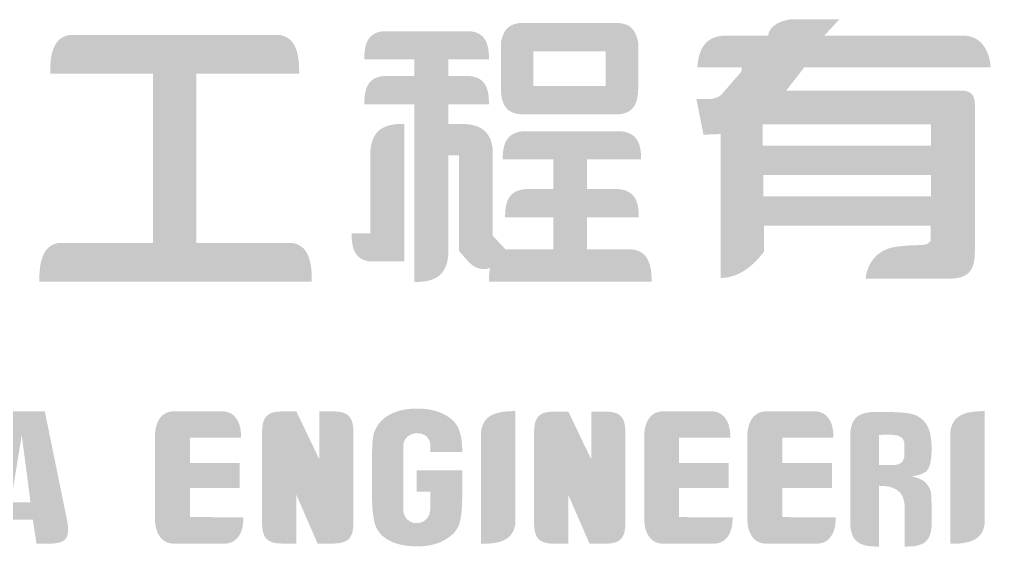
# Model space of a CAD drawing. Extents: x 757 to 8510, y -6585 to 527.
# Drawn here: x 6396.42 to 6420.12, y -827.13 to -814.26 of the extents above; entities that cross this region are included whole.
import ezdxf

# ---------------------------------------------------------------- set-up
doc = ezdxf.new("R2010")
doc.units = 0
doc.header["$MEASUREMENT"] = 0
doc.layers.add('图框', color=92, linetype='CONTINUOUS')

# ---------------------------------------------------------------- blocks, each defined once
blk = doc.blocks.new('LOGO_CD')
at = {"layer": '图框', "linetype": 'Continuous', "lineweight": -3}
h = blk.add_hatch(color=7, dxfattribs=at)
h.dxf.hatch_style = 1
h.paths.add_polyline_path([(68.143, 16.38), (68.143, 15.27), (68.144, 15.224), (68.146, 15.195), (68.148, 15.167), (68.151, 15.14), (68.154, 15.113), (68.157, 15.087), (68.162, 15.062), (68.166, 15.038), (68.172, 15.014), (68.177, 14.991), (68.184, 14.969), (68.191, 14.948), (68.198, 14.928), (68.207, 14.908), (68.215, 14.889), (68.224, 14.871), (68.234, 14.853), (68.245, 14.836), (68.256, 14.82), (68.267, 14.805), (68.279, 14.79), (68.292, 14.776), (68.305, 14.763), (68.319, 14.75), (68.334, 14.738), (68.349, 14.727), (68.365, 14.717), (68.381, 14.707), (68.398, 14.698), (68.416, 14.689), (68.434, 14.681), (68.453, 14.674), (68.473, 14.668), (68.493, 14.662), (68.514, 14.657), (68.535, 14.652), (68.557, 14.648), (68.58, 14.645), (68.6, 14.642), (71.038, 14.642), (71.074, 14.647), (71.097, 14.651), (71.118, 14.655), (71.139, 14.66), (71.159, 14.666), (71.179, 14.672), (71.198, 14.68), (71.217, 14.687), (71.234, 14.696), (71.252, 14.704), (71.268, 14.714), (71.284, 14.725), (71.299, 14.736), (71.314, 14.747), (71.328, 14.76), (71.342, 14.773), (71.354, 14.787), (71.367, 14.801), (71.379, 14.816), (71.39, 14.832), (71.4, 14.849), (71.41, 14.866), (71.419, 14.885), (71.428, 14.903), (71.437, 14.923), (71.444, 14.943), (71.451, 14.964), (71.458, 14.986), (71.464, 15.009), (71.469, 15.032), (71.474, 15.056), (71.478, 15.081), (71.482, 15.107), (71.485, 15.133), (71.488, 15.161), (71.49, 15.189), (71.492, 15.217), (71.493, 15.247), (71.494, 15.279), (71.494, 16.385), (71.486, 16.428), (71.48, 16.455), (71.472, 16.482), (71.46, 16.515), (71.45, 16.548), (71.439, 16.579), (71.427, 16.608), (71.414, 16.635), (71.399, 16.661), (71.383, 16.685), (71.366, 16.708), (71.348, 16.729), (71.328, 16.749), (71.307, 16.767), (71.285, 16.783), (71.261, 16.799), (71.236, 16.812), (71.209, 16.824), (71.182, 16.835), (71.152, 16.844), (71.122, 16.852), (71.09, 16.859), (71.056, 16.864), (71.036, 16.866), (68.596, 16.866), (68.544, 16.858), (68.513, 16.852), (68.482, 16.844), (68.453, 16.834), (68.425, 16.823), (68.399, 16.811), (68.374, 16.797), (68.35, 16.782), (68.328, 16.766), (68.307, 16.747), (68.288, 16.728), (68.269, 16.706), (68.252, 16.683), (68.236, 16.659), (68.222, 16.633), (68.209, 16.605), (68.197, 16.576), (68.186, 16.545), (68.176, 16.513), (68.167, 16.488), (68.158, 16.462), (68.152, 16.434), (68.146, 16.401)])
h.paths.add_polyline_path([(68.938, 16.179), (70.698, 16.179), (70.698, 15.33), (68.938, 15.33)], flags=16)
h = blk.add_hatch(color=7, dxfattribs=at)
h.dxf.hatch_style = 1
h.paths.add_polyline_path([(74.669, 16.562), (73.621, 16.559), (73.579, 16.558), (73.535, 16.554), (73.493, 16.549), (73.452, 16.542), (73.414, 16.533), (73.377, 16.522), (73.342, 16.51), (73.309, 16.496), (73.277, 16.48), (73.247, 16.462), (73.218, 16.443), (73.191, 16.422), (73.166, 16.4), (73.142, 16.376), (73.098, 16.324), (73.06, 16.265), (73.027, 16.201), (73, 16.132), (72.978, 16.058), (72.96, 15.978), (72.947, 15.894), (72.939, 15.805), (72.934, 15.79), (72.934, 15.79), (72.934, 15.79), (72.934, 15.79), (72.934, 15.79), (74.02, 15.79), (74.012, 15.681), (74.005, 15.673), (73.516, 15.112), (73.435, 15.06), (73.347, 15.028), (73.242, 15.013), (72.913, 15.013), (72.913, 15.012), (73.087, 14.142), (73.088, 14.141), (73.094, 14.142), (73.495, 14.158), (73.502, 14.159), (73.502, 10.646), (73.505, 10.646), (73.515, 10.646), (73.591, 10.65), (73.666, 10.66), (73.739, 10.675), (73.811, 10.695), (73.88, 10.72), (73.949, 10.75), (74.015, 10.784), (74.08, 10.823), (74.144, 10.866), (74.206, 10.913), (74.266, 10.963), (74.325, 11.017), (74.383, 11.074), (74.439, 11.135), (74.493, 11.198), (74.546, 11.263), (74.559, 11.28), (74.563, 11.284), (74.564, 11.286), (74.565, 11.287), (74.565, 11.92), (78.634, 11.92), (78.632, 11.555), (78.554, 11.479), (78.446, 11.45), (78.394, 11.449), (78.371, 11.448), (78.281, 11.445), (78.195, 11.442), (78.112, 11.438), (78.034, 11.432), (77.96, 11.426), (77.889, 11.419), (77.822, 11.411), (77.79, 11.406), (77.774, 11.404), (77.766, 11.402), (77.763, 11.402), (77.76, 11.401), (77.753, 11.4), (77.699, 11.39), (77.647, 11.377), (77.597, 11.361), (77.551, 11.344), (77.507, 11.325), (77.466, 11.303), (77.427, 11.281), (77.39, 11.256), (77.356, 11.231), (77.324, 11.204), (77.295, 11.176), (77.267, 11.148), (77.218, 11.089), (77.176, 11.028), (77.142, 10.967), (77.114, 10.907), (77.092, 10.849), (77.074, 10.795), (77.062, 10.746), (77.054, 10.702), (77.051, 10.683), (77.049, 10.666), (77.048, 10.651), (77.047, 10.638), (77.047, 10.629), (79.074, 10.629), (79.086, 10.629), (79.128, 10.63), (79.207, 10.634), (79.279, 10.644), (79.344, 10.658), (79.403, 10.676), (79.456, 10.7), (79.503, 10.728), (79.545, 10.76), (79.581, 10.798), (79.612, 10.839), (79.639, 10.886), (79.66, 10.937), (79.678, 10.993), (79.691, 11.053), (79.7, 11.118), (79.706, 11.188), (79.709, 11.262), (79.713, 14.753), (79.713, 14.774), (79.713, 14.817), (79.711, 14.897), (79.708, 14.935), (79.703, 14.971), (79.697, 15.005), (79.688, 15.037), (79.676, 15.067), (79.661, 15.095), (79.642, 15.12), (79.62, 15.143), (79.593, 15.164), (79.562, 15.182), (79.526, 15.197), (79.485, 15.209), (79.438, 15.219), (79.433, 15.219), (79.233, 15.219), (79.217, 15.219), (79.188, 15.219), (79.186, 15.219), (75.105, 15.219), (75.471, 15.688), (75.547, 15.79), (80.092, 15.79), (80.092, 15.79), (80.093, 15.79), (80.093, 15.79), (80.093, 15.79), (80.089, 15.839), (80.081, 15.906), (80.068, 15.974), (80.051, 16.043), (80.029, 16.111), (80.002, 16.178), (79.969, 16.243), (79.93, 16.304), (79.885, 16.361), (79.86, 16.388), (79.833, 16.413), (79.805, 16.437), (79.774, 16.459), (79.742, 16.479), (79.708, 16.497), (79.673, 16.514), (79.635, 16.528), (79.595, 16.54), (79.554, 16.549), (79.51, 16.557), (79.464, 16.561), (79.453, 16.562), (79.452, 16.562), (76.038, 16.562), (76.4, 16.956), (76.398, 16.956), (75.208, 16.956), (75.208, 16.956), (75.204, 16.956), (75.188, 16.953), (75.126, 16.942), (75.069, 16.928), (75.015, 16.912), (74.965, 16.893), (74.918, 16.871), (74.876, 16.848), (74.837, 16.824), (74.803, 16.798), (74.772, 16.77), (74.745, 16.742), (74.722, 16.713), (74.704, 16.684), (74.689, 16.654), (74.678, 16.625), (74.672, 16.596), (74.669, 16.567)])
h.paths.add_polyline_path([(78.642, 14.399), (78.642, 14.399), (78.642, 14.397), (78.642, 13.928), (78.642, 13.878), (74.53, 13.878), (74.53, 14.399)], flags=16)
h.paths.add_polyline_path([(78.431, 13.16), (78.458, 13.16), (78.53, 13.16), (78.54, 13.16), (78.55, 13.16), (78.559, 13.16), (78.568, 13.16), (78.577, 13.16), (78.584, 13.16), (78.592, 13.16), (78.599, 13.16), (78.605, 13.16), (78.616, 13.16), (78.621, 13.16), (78.625, 13.16), (78.629, 13.16), (78.632, 13.16), (78.637, 13.16), (78.638, 13.16), (78.639, 13.16), (78.639, 13.16), (78.639, 12.638), (78.615, 12.638), (78.61, 12.638), (78.604, 12.638), (78.597, 12.638), (78.583, 12.638), (78.575, 12.638), (78.566, 12.638), (78.548, 12.638), (78.538, 12.638), (78.528, 12.638), (78.517, 12.638), (78.505, 12.638), (74.723, 12.638), (74.698, 12.638), (74.674, 12.638), (74.663, 12.638), (74.642, 12.638), (74.633, 12.638), (74.615, 12.638), (74.607, 12.638), (74.599, 12.638), (74.592, 12.638), (74.579, 12.638), (74.573, 12.638), (74.568, 12.638), (74.564, 12.638), (74.551, 12.638), (74.549, 12.638), (74.548, 12.638), (74.547, 12.688), (74.547, 13.16), (74.557, 13.16), (74.561, 13.16), (74.565, 13.16), (74.593, 13.16), (74.601, 13.16), (74.608, 13.16), (74.617, 13.16), (74.644, 13.16), (74.655, 13.16), (74.665, 13.16), (74.677, 13.16)], flags=16)
h = blk.add_hatch(color=7, dxfattribs=at)
h.dxf.hatch_style = 1
h.paths.add_polyline_path([(65.269, 15.571), (65.268, 15.571), (65.257, 15.57), (65.236, 15.567), (65.216, 15.564), (65.196, 15.56), (65.177, 15.556), (65.158, 15.551), (65.14, 15.546), (65.122, 15.54), (65.105, 15.533), (65.088, 15.526), (65.072, 15.519), (65.056, 15.511), (65.041, 15.502), (65.026, 15.493), (65.012, 15.483), (64.999, 15.473), (64.986, 15.462), (64.973, 15.45), (64.961, 15.438), (64.949, 15.426), (64.938, 15.413), (64.927, 15.399), (64.917, 15.384), (64.907, 15.37), (64.898, 15.354), (64.889, 15.338), (64.881, 15.321), (64.873, 15.304), (64.866, 15.286), (64.859, 15.267), (64.853, 15.248), (64.847, 15.228), (64.841, 15.208), (64.836, 15.187), (64.832, 15.165), (64.828, 15.143), (64.824, 15.12), (64.821, 15.096), (64.818, 15.072), (64.816, 15.047), (64.814, 15.021), (64.812, 14.995), (64.811, 14.968), (64.811, 14.941), (64.811, 14.912), (64.811, 14.883), (66.031, 14.883), (66.031, 10.549), (66.05, 10.548), (66.068, 10.548), (66.086, 10.548), (66.104, 10.549), (66.122, 10.549), (66.14, 10.55), (66.157, 10.55), (66.174, 10.551), (66.191, 10.552), (66.207, 10.554), (66.224, 10.555), (66.24, 10.557), (66.256, 10.559), (66.272, 10.561), (66.287, 10.563), (66.302, 10.565), (66.317, 10.568), (66.332, 10.57), (66.347, 10.573), (66.361, 10.576), (66.375, 10.58), (66.389, 10.583), (66.403, 10.587), (66.417, 10.591), (66.43, 10.595), (66.443, 10.599), (66.456, 10.603), (66.469, 10.608), (66.481, 10.613), (66.493, 10.618), (66.505, 10.623), (66.517, 10.628), (66.529, 10.634), (66.54, 10.639), (66.551, 10.645), (66.562, 10.651), (66.573, 10.658), (66.583, 10.664), (66.594, 10.671), (66.604, 10.678), (66.614, 10.685), (66.624, 10.692), (66.633, 10.699), (66.642, 10.707), (66.651, 10.715), (66.66, 10.723), (66.669, 10.731), (66.678, 10.74), (66.686, 10.748), (66.694, 10.757), (66.702, 10.766), (66.71, 10.775), (66.717, 10.785), (66.724, 10.794), (66.731, 10.804), (66.738, 10.814), (66.745, 10.825), (66.752, 10.835), (66.758, 10.846), (66.764, 10.857), (66.77, 10.868), (66.776, 10.879), (66.781, 10.89), (66.787, 10.902), (66.792, 10.914), (66.797, 10.926), (66.802, 10.938), (66.806, 10.951), (66.811, 10.964), (66.815, 10.977), (66.819, 10.99), (66.823, 11.003), (66.827, 11.017), (66.83, 11.03), (66.833, 11.044), (66.836, 11.059), (66.839, 11.073), (66.842, 11.088), (66.845, 11.103), (66.847, 11.118), (66.849, 11.133), (66.851, 11.148), (66.853, 11.164), (66.855, 11.18), (66.856, 11.196), (66.856, 11.197), (66.857, 11.198), (66.857, 13.639), (67.12, 13.639), (67.12, 11.302), (67.12, 11.302), (67.122, 11.301), (67.352, 11.043), (67.354, 11.04), (67.366, 11.028), (67.39, 11.005), (67.414, 10.984), (67.437, 10.965), (67.461, 10.947), (67.486, 10.931), (67.51, 10.917), (67.534, 10.905), (67.558, 10.894), (67.583, 10.885), (67.607, 10.878), (67.631, 10.872), (67.656, 10.868), (67.68, 10.864), (67.73, 10.863), (67.779, 10.866), (67.828, 10.874), (67.877, 10.887), (67.865, 10.813), (67.857, 10.732), (67.853, 10.645), (67.853, 10.552), (71.82, 10.552), (71.82, 10.552), (71.82, 10.553), (71.82, 10.554), (71.82, 10.557), (71.82, 10.567), (71.82, 10.587), (71.82, 10.626), (71.819, 10.664), (71.817, 10.701), (71.815, 10.737), (71.812, 10.772), (71.808, 10.806), (71.803, 10.839), (71.798, 10.87), (71.792, 10.901), (71.786, 10.93), (71.779, 10.958), (71.77, 10.986), (71.762, 11.012), (71.752, 11.037), (71.742, 11.061), (71.731, 11.084), (71.719, 11.107), (71.707, 11.128), (71.694, 11.148), (71.68, 11.167), (71.665, 11.185), (71.649, 11.202), (71.633, 11.218), (71.616, 11.233), (71.598, 11.248), (71.579, 11.261), (71.56, 11.273), (71.539, 11.285), (71.518, 11.295), (71.496, 11.305), (71.474, 11.313), (71.45, 11.321), (71.426, 11.328), (71.4, 11.333), (71.374, 11.338), (71.347, 11.342), (71.334, 11.344), (71.33, 11.345), (71.328, 11.345), (71.328, 11.345), (70.246, 11.345), (70.246, 12.127), (71.505, 12.127), (71.506, 12.127), (71.506, 12.128), (71.506, 12.129), (71.506, 12.132), (71.506, 12.176), (71.505, 12.219), (71.503, 12.259), (71.5, 12.299), (71.495, 12.337), (71.49, 12.373), (71.483, 12.407), (71.476, 12.441), (71.467, 12.472), (71.457, 12.503), (71.446, 12.531), (71.433, 12.559), (71.42, 12.585), (71.405, 12.609), (71.389, 12.632), (71.371, 12.654), (71.353, 12.674), (71.333, 12.693), (71.312, 12.71), (71.29, 12.726), (71.266, 12.741), (71.242, 12.755), (71.215, 12.767), (71.188, 12.778), (71.159, 12.787), (71.129, 12.796), (71.098, 12.803), (71.065, 12.808), (71.031, 12.813), (71.022, 12.814), (71.017, 12.814), (71.015, 12.814), (71.014, 12.815), (71.014, 12.815), (70.246, 12.815), (70.246, 13.538), (71.563, 13.538), (71.563, 13.538), (71.563, 13.539), (71.563, 13.541), (71.563, 13.546), (71.563, 13.556), (71.563, 13.594), (71.562, 13.631), (71.56, 13.667), (71.558, 13.702), (71.554, 13.735), (71.55, 13.767), (71.545, 13.798), (71.539, 13.828), (71.532, 13.857), (71.524, 13.885), (71.515, 13.911), (71.505, 13.936), (71.495, 13.961), (71.483, 13.984), (71.471, 14.006), (71.458, 14.027), (71.443, 14.047), (71.428, 14.065), (71.412, 14.083), (71.395, 14.1), (71.377, 14.115), (71.358, 14.13), (71.338, 14.144), (71.317, 14.156), (71.295, 14.168), (71.272, 14.178), (71.248, 14.188), (71.223, 14.196), (71.197, 14.204), (71.17, 14.21), (71.142, 14.216), (71.113, 14.221), (71.083, 14.225), (71.075, 14.225), (71.073, 14.225), (71.072, 14.226), (71.072, 14.226), (68.68, 14.226), (68.68, 14.226), (68.678, 14.225), (68.67, 14.225), (68.655, 14.223), (68.625, 14.219), (68.597, 14.214), (68.569, 14.208), (68.543, 14.201), (68.517, 14.192), (68.493, 14.183), (68.469, 14.173), (68.447, 14.163), (68.425, 14.151), (68.405, 14.137), (68.385, 14.123), (68.366, 14.108), (68.349, 14.092), (68.332, 14.075), (68.316, 14.057), (68.302, 14.038), (68.288, 14.017), (68.275, 13.996), (68.263, 13.973), (68.252, 13.95), (68.242, 13.925), (68.233, 13.899), (68.224, 13.872), (68.217, 13.844), (68.21, 13.814), (68.205, 13.784), (68.2, 13.752), (68.196, 13.72), (68.193, 13.686), (68.19, 13.651), (68.189, 13.614), (68.189, 13.577), (68.189, 13.538), (69.426, 13.538), (69.426, 12.815), (68.738, 12.815), (68.737, 12.815), (68.735, 12.814), (68.729, 12.814), (68.718, 12.812), (68.696, 12.81), (68.675, 12.806), (68.655, 12.803), (68.635, 12.798), (68.615, 12.794), (68.596, 12.788), (68.578, 12.783), (68.56, 12.776), (68.543, 12.769), (68.526, 12.762), (68.509, 12.754), (68.494, 12.746), (68.478, 12.737), (68.464, 12.728), (68.449, 12.718), (68.436, 12.707), (68.422, 12.696), (68.41, 12.684), (68.397, 12.672), (68.386, 12.66), (68.374, 12.646), (68.363, 12.633), (68.353, 12.618), (68.343, 12.603), (68.334, 12.588), (68.325, 12.572), (68.317, 12.555), (68.309, 12.538), (68.302, 12.52), (68.295, 12.502), (68.288, 12.483), (68.282, 12.464), (68.277, 12.443), (68.272, 12.423), (68.267, 12.401), (68.263, 12.38), (68.259, 12.357), (68.256, 12.334), (68.253, 12.31), (68.251, 12.286), (68.249, 12.261), (68.248, 12.235), (68.247, 12.209), (68.246, 12.182), (68.246, 12.155), (68.246, 12.127), (69.426, 12.127), (69.426, 11.345), (68.255, 11.345), (67.946, 11.675), (67.946, 13.757), (67.946, 13.757), (67.945, 13.76), (67.945, 13.764), (67.941, 13.802), (67.936, 13.838), (67.93, 13.873), (67.923, 13.907), (67.915, 13.939), (67.906, 13.971), (67.896, 14.001), (67.885, 14.03), (67.873, 14.058), (67.86, 14.085), (67.846, 14.111), (67.831, 14.135), (67.815, 14.159), (67.797, 14.181), (67.779, 14.202), (67.759, 14.222), (67.739, 14.241), (67.717, 14.259), (67.694, 14.276), (67.67, 14.292), (67.645, 14.307), (67.619, 14.32), (67.591, 14.333), (67.563, 14.345), (67.533, 14.355), (67.502, 14.365), (67.47, 14.374), (67.436, 14.381), (67.402, 14.388), (67.366, 14.393), (67.329, 14.398), (67.291, 14.401), (67.251, 14.404), (67.211, 14.406), (67.169, 14.406), (66.857, 14.406), (66.857, 14.883), (67.85, 14.883), (67.851, 14.889), (67.851, 14.899), (67.851, 14.919), (67.85, 14.958), (67.849, 14.996), (67.847, 15.033), (67.844, 15.069), (67.84, 15.103), (67.835, 15.136), (67.829, 15.167), (67.822, 15.198), (67.815, 15.227), (67.806, 15.255), (67.797, 15.281), (67.787, 15.307), (67.775, 15.331), (67.763, 15.354), (67.75, 15.376), (67.736, 15.396), (67.721, 15.416), (67.705, 15.434), (67.688, 15.451), (67.67, 15.467), (67.651, 15.482), (67.631, 15.495), (67.61, 15.508), (67.588, 15.52), (67.565, 15.53), (67.541, 15.539), (67.515, 15.547), (67.489, 15.555), (67.462, 15.561), (67.434, 15.566), (67.404, 15.57), (67.397, 15.571), (67.393, 15.571), (67.392, 15.571), (67.392, 15.571), (66.857, 15.571), (66.857, 15.979), (67.85, 15.979), (67.85, 15.98), (67.851, 15.982), (67.851, 16.019), (67.85, 16.056), (67.849, 16.091), (67.847, 16.125), (67.844, 16.158), (67.841, 16.189), (67.837, 16.22), (67.832, 16.25), (67.826, 16.278), (67.819, 16.306), (67.812, 16.332), (67.804, 16.357), (67.795, 16.382), (67.786, 16.405), (67.775, 16.427), (67.764, 16.448), (67.752, 16.468), (67.739, 16.488), (67.725, 16.506), (67.711, 16.523), (67.696, 16.539), (67.679, 16.554), (67.662, 16.569), (67.645, 16.582), (67.626, 16.594), (67.606, 16.606), (67.586, 16.616), (67.565, 16.626), (67.542, 16.634), (67.519, 16.642), (67.495, 16.649), (67.471, 16.655), (67.445, 16.659), (67.418, 16.664), (67.405, 16.665), (67.398, 16.666), (67.394, 16.666), (67.392, 16.667), (67.392, 16.667), (65.27, 16.667), (65.268, 16.667), (65.241, 16.663), (65.214, 16.659), (65.189, 16.654), (65.164, 16.648), (65.14, 16.641), (65.117, 16.634), (65.095, 16.625), (65.074, 16.615), (65.053, 16.605), (65.034, 16.593), (65.015, 16.581), (64.998, 16.568), (64.981, 16.553), (64.965, 16.538), (64.949, 16.522), (64.935, 16.504), (64.921, 16.486), (64.908, 16.467), (64.896, 16.447), (64.885, 16.425), (64.875, 16.403), (64.865, 16.38), (64.857, 16.355), (64.849, 16.33), (64.841, 16.303), (64.835, 16.276), (64.829, 16.247), (64.824, 16.218), (64.82, 16.187), (64.817, 16.155), (64.814, 16.122), (64.812, 16.088), (64.811, 16.053), (64.811, 16.017), (64.811, 15.979), (66.031, 15.979), (66.031, 15.571)])
h = blk.add_hatch(color=7, dxfattribs=at)
h.dxf.hatch_style = 1
h.paths.add_polyline_path([(57.639, 16.579), (57.623, 16.577), (57.607, 16.574), (57.591, 16.571), (57.575, 16.568), (57.56, 16.564), (57.545, 16.56), (57.531, 16.555), (57.516, 16.55), (57.502, 16.545), (57.489, 16.539), (57.475, 16.533), (57.462, 16.527), (57.449, 16.52), (57.436, 16.513), (57.424, 16.506), (57.412, 16.498), (57.4, 16.489), (57.389, 16.481), (57.378, 16.472), (57.367, 16.462), (57.356, 16.452), (57.346, 16.442), (57.335, 16.431), (57.326, 16.42), (57.316, 16.409), (57.307, 16.397), (57.298, 16.384), (57.289, 16.372), (57.28, 16.359), (57.272, 16.345), (57.264, 16.331), (57.257, 16.317), (57.249, 16.302), (57.242, 16.287), (57.235, 16.271), (57.228, 16.255), (57.222, 16.239), (57.216, 16.222), (57.21, 16.205), (57.204, 16.187), (57.199, 16.169), (57.194, 16.15), (57.189, 16.131), (57.185, 16.112), (57.18, 16.092), (57.176, 16.072), (57.172, 16.051), (57.169, 16.03), (57.165, 16.008), (57.162, 15.986), (57.159, 15.963), (57.157, 15.941), (57.154, 15.917), (57.152, 15.893), (57.15, 15.869), (57.149, 15.844), (57.147, 15.819), (57.146, 15.793), (57.145, 15.767), (57.145, 15.74), (57.144, 15.713), (57.144, 15.686), (57.144, 15.658), (57.144, 15.629), (59.657, 15.629), (59.657, 11.502), (57.374, 11.502), (57.374, 11.502), (57.374, 11.502), (57.372, 11.501), (57.36, 11.5), (57.349, 11.498), (57.337, 11.496), (57.326, 11.494), (57.315, 11.491), (57.304, 11.489), (57.293, 11.486), (57.282, 11.483), (57.272, 11.48), (57.261, 11.476), (57.251, 11.473), (57.241, 11.469), (57.231, 11.465), (57.221, 11.461), (57.212, 11.457), (57.202, 11.452), (57.193, 11.447), (57.184, 11.443), (57.175, 11.437), (57.166, 11.432), (57.157, 11.427), (57.148, 11.421), (57.14, 11.415), (57.131, 11.409), (57.123, 11.403), (57.115, 11.396), (57.107, 11.389), (57.099, 11.382), (57.092, 11.375), (57.084, 11.368), (57.077, 11.361), (57.07, 11.353), (57.063, 11.345), (57.056, 11.337), (57.049, 11.328), (57.042, 11.32), (57.036, 11.311), (57.029, 11.302), (57.023, 11.293), (57.017, 11.283), (57.011, 11.274), (57.005, 11.264), (57, 11.254), (56.994, 11.244), (56.989, 11.233), (56.983, 11.223), (56.978, 11.212), (56.973, 11.201), (56.968, 11.189), (56.964, 11.178), (56.959, 11.166), (56.954, 11.154), (56.95, 11.142), (56.946, 11.129), (56.942, 11.117), (56.938, 11.104), (56.934, 11.091), (56.93, 11.078), (56.927, 11.064), (56.923, 11.05), (56.92, 11.036), (56.917, 11.022), (56.914, 11.008), (56.911, 10.993), (56.908, 10.978), (56.906, 10.963), (56.903, 10.948), (56.901, 10.932), (56.899, 10.916), (56.896, 10.9), (56.894, 10.884), (56.892, 10.868), (56.891, 10.851), (56.889, 10.834), (56.888, 10.817), (56.886, 10.8), (56.885, 10.782), (56.884, 10.764), (56.883, 10.746), (56.882, 10.728), (56.881, 10.709), (56.881, 10.69), (56.88, 10.671), (56.88, 10.652), (56.879, 10.632), (56.879, 10.613), (56.879, 10.593), (56.879, 10.572), (56.879, 10.552), (63.528, 10.552), (63.529, 10.552), (63.529, 10.554), (63.529, 10.559), (63.529, 10.58), (63.528, 10.663), (63.526, 10.741), (63.521, 10.816), (63.514, 10.886), (63.504, 10.952), (63.493, 11.015), (63.479, 11.073), (63.463, 11.127), (63.444, 11.178), (63.424, 11.225), (63.401, 11.268), (63.375, 11.307), (63.347, 11.343), (63.317, 11.375), (63.284, 11.403), (63.249, 11.428), (63.211, 11.45), (63.171, 11.468), (63.128, 11.482), (63.082, 11.494), (63.034, 11.502), (63.034, 11.502), (60.707, 11.502), (60.707, 15.629), (63.219, 15.629), (63.219, 15.632), (63.22, 15.638), (63.22, 15.652), (63.22, 15.703), (63.219, 15.754), (63.217, 15.802), (63.215, 15.85), (63.211, 15.895), (63.207, 15.939), (63.196, 16.022), (63.182, 16.1), (63.164, 16.171), (63.143, 16.236), (63.118, 16.295), (63.089, 16.349), (63.057, 16.396), (63.021, 16.439), (62.982, 16.475), (62.938, 16.507), (62.891, 16.532), (62.839, 16.553), (62.784, 16.569), (62.724, 16.579), (62.724, 16.579)])
h = blk.add_hatch(color=7, dxfattribs=at)
h.dxf.hatch_style = 1
h.paths.add_polyline_path([(64.978, 13.892), (64.972, 13.856), (64.966, 13.819), (64.961, 13.781), (64.959, 13.761), (64.959, 13.759), (64.959, 13.757), (64.959, 13.757), (64.959, 13.757), (64.959, 11.736), (64.501, 11.736), (64.501, 11.655), (64.505, 11.579), (64.513, 11.509), (64.524, 11.444), (64.539, 11.384), (64.557, 11.329), (64.58, 11.28), (64.607, 11.235), (64.637, 11.195), (64.672, 11.16), (64.71, 11.13), (64.753, 11.105), (64.8, 11.084), (64.851, 11.067), (64.907, 11.055), (64.936, 11.051), (64.952, 11.049), (64.959, 11.048), (65.306, 11.048), (65.306, 11.049), (65.784, 11.049), (65.784, 14.405), (65.784, 14.406), (65.784, 14.406), (65.773, 14.406), (65.728, 14.406), (65.684, 14.405), (65.642, 14.403), (65.602, 14.4), (65.562, 14.396), (65.524, 14.391), (65.488, 14.385), (65.452, 14.378), (65.418, 14.369), (65.385, 14.36), (65.354, 14.349), (65.323, 14.337), (65.294, 14.324), (65.267, 14.31), (65.24, 14.295), (65.215, 14.279), (65.191, 14.262), (65.168, 14.243), (65.147, 14.223), (65.126, 14.202), (65.107, 14.18), (65.089, 14.157), (65.072, 14.132), (65.056, 14.107), (65.042, 14.08), (65.028, 14.052), (65.016, 14.022), (65.005, 13.991), (64.995, 13.96), (64.986, 13.926)])
h = blk.add_hatch(color=7, dxfattribs=at)
h.dxf.hatch_style = 1
h.paths.add_polyline_path([(57.561, 4.704), (57.013, 7.39), (55.787, 7.39), (55.787, 7.39), (55.292, 4.668), (55.292, 4.667), (55.291, 4.664), (55.289, 4.65), (55.286, 4.624), (55.283, 4.599), (55.281, 4.574), (55.279, 4.551), (55.278, 4.528), (55.278, 4.507), (55.278, 4.486), (55.279, 4.466), (55.28, 4.447), (55.282, 4.429), (55.285, 4.411), (55.288, 4.394), (55.292, 4.378), (55.296, 4.363), (55.301, 4.349), (55.307, 4.335), (55.313, 4.322), (55.319, 4.309), (55.326, 4.297), (55.334, 4.286), (55.342, 4.276), (55.351, 4.266), (55.36, 4.256), (55.37, 4.247), (55.38, 4.239), (55.391, 4.231), (55.403, 4.224), (55.415, 4.218), (55.427, 4.211), (55.44, 4.206), (55.453, 4.2), (55.467, 4.195), (55.482, 4.191), (55.497, 4.187), (55.512, 4.183), (55.528, 4.18), (55.544, 4.177), (55.636, 4.163), (55.636, 4.163), (56.049, 4.163), (56.138, 4.743), (56.721, 4.743), (56.725, 4.712), (56.81, 4.163), (57.198, 4.163), (57.198, 4.163), (57.252, 4.169), (57.271, 4.171), (57.289, 4.173), (57.306, 4.176), (57.323, 4.179), (57.34, 4.182), (57.356, 4.185), (57.372, 4.189), (57.387, 4.194), (57.401, 4.199), (57.415, 4.204), (57.429, 4.21), (57.442, 4.216), (57.454, 4.223), (57.466, 4.23), (57.477, 4.238), (57.488, 4.247), (57.498, 4.256), (57.508, 4.265), (57.517, 4.276), (57.525, 4.287), (57.533, 4.298), (57.54, 4.31), (57.547, 4.323), (57.553, 4.337), (57.559, 4.351), (57.564, 4.367), (57.568, 4.382), (57.572, 4.399), (57.575, 4.417), (57.577, 4.435), (57.579, 4.454), (57.58, 4.474), (57.581, 4.495), (57.581, 4.517), (57.58, 4.54), (57.579, 4.564), (57.577, 4.588), (57.574, 4.614), (57.571, 4.64), (57.567, 4.668), (57.563, 4.694)])
h.paths.add_polyline_path([(56.664, 5.172), (56.45, 6.811), (56.182, 5.172)], flags=16)
h = blk.add_hatch(color=7, dxfattribs=at)
h.dxf.hatch_style = 1
h.paths.add_polyline_path([(59.701, 4.812), (59.701, 4.811), (59.703, 4.81), (59.704, 4.808), (59.705, 4.807), (59.701, 4.807), (59.701, 4.763), (59.702, 4.721), (59.705, 4.68), (59.709, 4.641), (59.714, 4.604), (59.721, 4.569), (59.729, 4.536), (59.737, 4.504), (59.747, 4.473), (59.758, 4.445), (59.77, 4.418), (59.783, 4.392), (59.796, 4.368), (59.811, 4.345), (59.826, 4.324), (59.842, 4.305), (59.858, 4.286), (59.875, 4.27), (59.893, 4.254), (59.911, 4.24), (59.93, 4.227), (59.949, 4.215), (59.968, 4.205), (59.988, 4.196), (60.007, 4.188), (60.027, 4.181), (60.048, 4.175), (60.068, 4.171), (60.088, 4.167), (60.109, 4.165), (60.129, 4.164), (60.149, 4.163), (61.409, 4.163), (61.429, 4.164), (61.449, 4.165), (61.47, 4.167), (61.49, 4.171), (61.51, 4.175), (61.531, 4.181), (61.551, 4.188), (61.571, 4.196), (61.59, 4.205), (61.609, 4.215), (61.628, 4.227), (61.647, 4.24), (61.665, 4.254), (61.683, 4.27), (61.7, 4.286), (61.716, 4.305), (61.732, 4.324), (61.747, 4.345), (61.762, 4.368), (61.775, 4.392), (61.788, 4.418), (61.8, 4.445), (61.811, 4.473), (61.82, 4.504), (61.829, 4.536), (61.837, 4.569), (61.844, 4.604), (61.849, 4.641), (61.853, 4.68), (61.856, 4.721), (61.857, 4.763), (61.857, 4.807), (61.232, 4.807), (60.552, 4.809), (60.552, 5.518), (61.765, 5.518), (61.765, 6.133), (60.552, 6.133), (60.552, 6.744), (61.143, 6.744), (61.143, 6.744), (61.802, 6.745), (61.802, 6.789), (61.801, 6.832), (61.798, 6.872), (61.794, 6.911), (61.789, 6.948), (61.782, 6.983), (61.774, 7.016), (61.766, 7.048), (61.756, 7.079), (61.745, 7.107), (61.733, 7.134), (61.72, 7.16), (61.707, 7.184), (61.692, 7.207), (61.677, 7.228), (61.661, 7.247), (61.645, 7.266), (61.628, 7.283), (61.61, 7.298), (61.592, 7.312), (61.574, 7.325), (61.555, 7.337), (61.535, 7.347), (61.516, 7.356), (61.496, 7.364), (61.476, 7.371), (61.455, 7.377), (61.435, 7.381), (61.415, 7.385), (61.394, 7.387), (61.374, 7.389), (61.354, 7.389), (61.143, 7.389), (60.29, 7.39), (60.289, 7.389), (60.149, 7.389), (60.13, 7.389), (60.11, 7.387), (60.091, 7.385), (60.071, 7.382), (60.051, 7.378), (60.032, 7.372), (60.012, 7.366), (59.993, 7.359), (59.974, 7.35), (59.955, 7.34), (59.937, 7.33), (59.918, 7.318), (59.901, 7.304), (59.883, 7.29), (59.867, 7.274), (59.851, 7.257), (59.835, 7.239), (59.82, 7.22), (59.805, 7.199), (59.792, 7.176), (59.779, 7.153), (59.767, 7.128), (59.756, 7.101), (59.745, 7.073), (59.736, 7.044), (59.728, 7.013), (59.72, 6.98), (59.714, 6.946), (59.709, 6.91), (59.705, 6.873), (59.702, 6.834), (59.701, 6.79)])
h = blk.add_hatch(color=7, dxfattribs=at)
h.dxf.hatch_style = 1
h.paths.add_polyline_path([(63.15, 5.359), (63.669, 4.163), (64.009, 4.163), (64.025, 4.163), (64.065, 4.164), (64.103, 4.165), (64.14, 4.168), (64.175, 4.171), (64.208, 4.176), (64.24, 4.181), (64.27, 4.188), (64.299, 4.197), (64.326, 4.207), (64.352, 4.218), (64.376, 4.232), (64.399, 4.247), (64.42, 4.264), (64.439, 4.283), (64.457, 4.305), (64.465, 4.316), (64.473, 4.329), (64.48, 4.341), (64.487, 4.355), (64.494, 4.369), (64.5, 4.384), (64.506, 4.399), (64.511, 4.415), (64.516, 4.432), (64.52, 4.45), (64.525, 4.468), (64.528, 4.487), (64.531, 4.507), (64.534, 4.527), (64.537, 4.549), (64.539, 4.571), (64.54, 4.594), (64.541, 4.618), (64.542, 4.642), (64.542, 4.668), (64.542, 6.884), (64.542, 6.91), (64.541, 6.934), (64.54, 6.958), (64.539, 6.981), (64.537, 7.003), (64.534, 7.024), (64.532, 7.045), (64.528, 7.064), (64.525, 7.083), (64.521, 7.102), (64.516, 7.119), (64.511, 7.136), (64.506, 7.152), (64.5, 7.167), (64.494, 7.182), (64.488, 7.196), (64.481, 7.21), (64.473, 7.223), (64.466, 7.235), (64.457, 7.246), (64.44, 7.268), (64.421, 7.287), (64.4, 7.304), (64.378, 7.32), (64.354, 7.333), (64.328, 7.345), (64.301, 7.355), (64.273, 7.363), (64.242, 7.37), (64.211, 7.376), (64.178, 7.38), (64.143, 7.384), (64.107, 7.386), (64.069, 7.388), (63.709, 7.39), (63.709, 6.225), (63.15, 7.39), (62.829, 7.389), (62.79, 7.388), (62.752, 7.386), (62.716, 7.384), (62.681, 7.38), (62.648, 7.376), (62.616, 7.37), (62.586, 7.363), (62.558, 7.355), (62.53, 7.345), (62.505, 7.333), (62.481, 7.32), (62.459, 7.304), (62.438, 7.287), (62.419, 7.268), (62.401, 7.246), (62.393, 7.235), (62.385, 7.223), (62.378, 7.21), (62.371, 7.196), (62.365, 7.182), (62.358, 7.167), (62.353, 7.152), (62.347, 7.136), (62.343, 7.119), (62.338, 7.102), (62.334, 7.083), (62.33, 7.064), (62.327, 7.045), (62.324, 7.024), (62.322, 7.003), (62.32, 6.981), (62.318, 6.958), (62.317, 6.934), (62.317, 6.91), (62.316, 6.884), (62.316, 4.668), (62.317, 4.643), (62.317, 4.618), (62.318, 4.594), (62.32, 4.571), (62.322, 4.549), (62.324, 4.528), (62.327, 4.508), (62.33, 4.488), (62.334, 4.469), (62.338, 4.451), (62.342, 4.433), (62.347, 4.416), (62.353, 4.4), (62.358, 4.385), (62.365, 4.37), (62.371, 4.356), (62.378, 4.342), (62.385, 4.33), (62.393, 4.317), (62.401, 4.306), (62.419, 4.284), (62.438, 4.265), (62.459, 4.248), (62.481, 4.232), (62.505, 4.219), (62.53, 4.208), (62.557, 4.198), (62.586, 4.189), (62.616, 4.182), (62.648, 4.176), (62.681, 4.172), (62.716, 4.168), (62.752, 4.166), (62.789, 4.164), (62.829, 4.163), (62.869, 4.163), (63.15, 4.163)])
h = blk.add_hatch(color=7, dxfattribs=at)
h.dxf.hatch_style = 1
h.paths.add_polyline_path([(65.76, 6.59), (65.804, 6.704), (65.876, 6.784), (65.968, 6.835), (66.086, 6.859), (66.218, 6.841), (66.331, 6.778), (66.399, 6.681), (66.422, 6.586), (66.422, 6.398), (66.423, 6.398), (67.198, 6.398), (67.199, 6.398), (67.199, 6.398), (67.199, 6.429), (67.199, 6.462), (67.198, 6.496), (67.197, 6.53), (67.195, 6.566), (67.193, 6.603), (67.189, 6.641), (67.185, 6.679), (67.179, 6.717), (67.172, 6.757), (67.164, 6.796), (67.154, 6.836), (67.142, 6.877), (67.129, 6.917), (67.114, 6.958), (67.104, 6.98), (67.094, 7.002), (67.082, 7.024), (67.07, 7.045), (67.056, 7.066), (67.042, 7.086), (67.026, 7.106), (67.009, 7.126), (66.992, 7.145), (66.973, 7.164), (66.954, 7.182), (66.933, 7.2), (66.911, 7.218), (66.889, 7.235), (66.865, 7.252), (66.84, 7.269), (66.814, 7.285), (66.788, 7.3), (66.76, 7.316), (66.731, 7.33), (66.702, 7.344), (66.671, 7.357), (66.64, 7.369), (66.608, 7.381), (66.576, 7.391), (66.542, 7.401), (66.508, 7.41), (66.473, 7.419), (66.437, 7.426), (66.4, 7.433), (66.363, 7.439), (66.324, 7.444), (66.285, 7.448), (66.245, 7.452), (66.204, 7.454), (66.163, 7.456), (66.121, 7.457), (66.099, 7.457), (66.088, 7.457), (66.083, 7.457), (66.079, 7.457), (66.016, 7.456), (65.955, 7.453), (65.895, 7.448), (65.837, 7.44), (65.78, 7.431), (65.725, 7.419), (65.671, 7.406), (65.619, 7.39), (65.568, 7.373), (65.519, 7.353), (65.473, 7.332), (65.428, 7.309), (65.386, 7.285), (65.346, 7.259), (65.309, 7.231), (65.273, 7.203), (65.24, 7.172), (65.209, 7.14), (65.181, 7.107), (65.154, 7.073), (65.13, 7.038), (65.108, 7.003), (65.089, 6.968), (65.072, 6.933), (65.058, 6.897), (65.045, 6.861), (65.035, 6.825), (65.028, 6.788), (65.022, 6.751), (65.019, 6.73), (65.017, 6.709), (65.015, 6.687), (65.013, 6.664), (65.011, 6.64), (65.009, 6.615), (65.007, 6.589), (65.006, 6.563), (65.005, 6.535), (65.003, 6.506), (65.002, 6.476), (65.001, 6.445), (65.001, 6.414), (65, 6.381), (64.999, 6.347), (64.999, 6.313), (64.999, 6.277), (64.999, 6.259), (64.999, 6.254), (64.999, 5.312), (64.999, 5.308), (64.999, 5.305), (64.999, 5.292), (64.999, 5.243), (65, 5.196), (65.002, 5.15), (65.003, 5.105), (65.006, 5.061), (65.008, 5.019), (65.012, 4.978), (65.016, 4.938), (65.02, 4.9), (65.024, 4.863), (65.03, 4.827), (65.035, 4.793), (65.041, 4.759), (65.048, 4.728), (65.055, 4.697), (65.063, 4.668), (65.071, 4.64), (65.079, 4.614), (65.088, 4.589), (65.098, 4.564), (65.109, 4.541), (65.121, 4.517), (65.134, 4.495), (65.148, 4.473), (65.163, 4.451), (65.179, 4.43), (65.196, 4.41), (65.214, 4.39), (65.233, 4.371), (65.253, 4.352), (65.274, 4.334), (65.296, 4.316), (65.319, 4.299), (65.343, 4.283), (65.367, 4.267), (65.393, 4.252), (65.42, 4.237), (65.448, 4.223), (65.477, 4.209), (65.506, 4.197), (65.536, 4.185), (65.567, 4.174), (65.599, 4.163), (65.632, 4.153), (65.666, 4.144), (65.7, 4.136), (65.735, 4.129), (65.771, 4.122), (65.808, 4.116), (65.845, 4.111), (65.883, 4.106), (65.923, 4.102), (65.962, 4.099), (66.003, 4.097), (66.045, 4.095), (66.087, 4.095), (66.129, 4.095), (66.17, 4.095), (66.21, 4.097), (66.25, 4.1), (66.288, 4.103), (66.326, 4.108), (66.364, 4.113), (66.4, 4.119), (66.436, 4.126), (66.472, 4.134), (66.506, 4.143), (66.54, 4.152), (66.573, 4.163), (66.606, 4.174), (66.638, 4.186), (66.669, 4.199), (66.699, 4.213), (66.729, 4.228), (66.758, 4.244), (66.786, 4.26), (66.814, 4.277), (66.84, 4.294), (66.865, 4.312), (66.889, 4.33), (66.912, 4.348), (66.934, 4.366), (66.955, 4.385), (66.975, 4.404), (66.994, 4.423), (67.012, 4.442), (67.028, 4.462), (67.044, 4.482), (67.059, 4.502), (67.072, 4.523), (67.085, 4.544), (67.096, 4.565), (67.106, 4.587), (67.116, 4.609), (67.124, 4.631), (67.132, 4.654), (67.139, 4.68), (67.146, 4.707), (67.153, 4.735), (67.159, 4.766), (67.164, 4.797), (67.17, 4.831), (67.174, 4.866), (67.179, 4.903), (67.183, 4.941), (67.186, 4.981), (67.189, 5.022), (67.192, 5.065), (67.194, 5.11), (67.196, 5.157), (67.197, 5.205), (67.198, 5.254), (67.198, 5.305), (67.198, 5.318), (67.198, 5.325), (67.198, 5.328), (67.198, 5.335), (67.198, 5.454), (67.198, 5.454), (67.198, 5.454), (67.198, 5.947), (67.195, 5.947), (66.087, 5.947), (66.087, 5.903), (66.086, 5.433), (66.086, 5.433), (66.422, 5.433), (66.422, 4.989), (66.394, 4.866), (66.329, 4.763), (66.241, 4.695), (66.14, 4.661), (66.02, 4.661), (65.909, 4.708), (65.828, 4.782), (65.773, 4.889), (65.76, 4.989)])
h = blk.add_hatch(color=7, dxfattribs=at)
h.dxf.hatch_style = 1
h.paths.add_polyline_path([(67.66, 4.158), (67.66, 4.157), (67.661, 4.157), (67.663, 4.157), (67.679, 4.157), (67.71, 4.157), (67.74, 4.158), (67.77, 4.158), (67.799, 4.159), (67.827, 4.161), (67.855, 4.162), (67.882, 4.165), (67.908, 4.167), (67.934, 4.17), (67.959, 4.174), (67.984, 4.177), (68.008, 4.181), (68.031, 4.186), (68.054, 4.191), (68.076, 4.196), (68.097, 4.202), (68.118, 4.208), (68.139, 4.214), (68.158, 4.221), (68.178, 4.229), (68.196, 4.236), (68.214, 4.244), (68.232, 4.253), (68.248, 4.262), (68.265, 4.271), (68.28, 4.281), (68.295, 4.291), (68.31, 4.302), (68.324, 4.313), (68.337, 4.324), (68.35, 4.336), (68.363, 4.349), (68.374, 4.361), (68.386, 4.375), (68.396, 4.388), (68.407, 4.402), (68.416, 4.417), (68.425, 4.432), (68.434, 4.447), (68.442, 4.463), (68.449, 4.479), (68.456, 4.496), (68.463, 4.513), (68.469, 4.531), (68.474, 4.549), (68.479, 4.567), (68.483, 4.586), (68.487, 4.606), (68.491, 4.626), (68.494, 4.646), (68.495, 4.657), (68.495, 4.659), (68.495, 7.394), (68.495, 7.395), (68.494, 7.395), (68.492, 7.395), (68.476, 7.395), (68.445, 7.395), (68.415, 7.395), (68.386, 7.394), (68.357, 7.393), (68.328, 7.391), (68.301, 7.39), (68.274, 7.387), (68.247, 7.385), (68.222, 7.382), (68.196, 7.379), (68.172, 7.375), (68.148, 7.371), (68.124, 7.366), (68.102, 7.361), (68.08, 7.356), (68.058, 7.35), (68.037, 7.344), (68.017, 7.338), (67.997, 7.331), (67.978, 7.324), (67.959, 7.316), (67.941, 7.308), (67.924, 7.299), (67.907, 7.29), (67.891, 7.281), (67.875, 7.271), (67.86, 7.261), (67.845, 7.25), (67.831, 7.239), (67.818, 7.228), (67.805, 7.216), (67.793, 7.203), (67.781, 7.191), (67.77, 7.178), (67.759, 7.164), (67.749, 7.15), (67.739, 7.135), (67.73, 7.12), (67.722, 7.105), (67.714, 7.089), (67.706, 7.073), (67.699, 7.056), (67.693, 7.039), (67.687, 7.021), (67.681, 7.003), (67.676, 6.985), (67.672, 6.966), (67.668, 6.946), (67.665, 6.926), (67.662, 6.906), (67.661, 6.896), (67.66, 6.894), (67.66, 6.894), (67.66, 6.893)])
h = blk.add_hatch(color=7, dxfattribs=at)
h.dxf.hatch_style = 1
h.paths.add_polyline_path([(69.787, 7.386), (69.467, 7.386), (69.427, 7.385), (69.39, 7.383), (69.353, 7.38), (69.319, 7.377), (69.285, 7.372), (69.254, 7.367), (69.224, 7.36), (69.195, 7.351), (69.168, 7.341), (69.143, 7.33), (69.119, 7.316), (69.096, 7.301), (69.076, 7.284), (69.056, 7.264), (69.039, 7.243), (69.031, 7.231), (69.023, 7.219), (69.016, 7.206), (69.009, 7.193), (69.002, 7.179), (68.996, 7.164), (68.99, 7.149), (68.985, 7.132), (68.98, 7.116), (68.976, 7.098), (68.972, 7.08), (68.968, 7.061), (68.965, 7.041), (68.962, 7.021), (68.959, 6.999), (68.957, 6.977), (68.956, 6.954), (68.955, 6.931), (68.954, 6.906), (68.954, 6.881), (68.954, 4.664), (68.954, 4.639), (68.955, 4.615), (68.956, 4.591), (68.957, 4.568), (68.959, 4.546), (68.962, 4.525), (68.965, 4.504), (68.968, 4.484), (68.971, 4.465), (68.976, 4.447), (68.98, 4.43), (68.985, 4.413), (68.99, 4.397), (68.996, 4.381), (69.002, 4.367), (69.009, 4.353), (69.016, 4.339), (69.023, 4.326), (69.031, 4.314), (69.039, 4.302), (69.056, 4.281), (69.075, 4.262), (69.096, 4.244), (69.118, 4.229), (69.142, 4.216), (69.168, 4.204), (69.195, 4.194), (69.223, 4.186), (69.254, 4.179), (69.285, 4.173), (69.318, 4.168), (69.353, 4.165), (69.389, 4.162), (69.427, 4.161), (69.466, 4.16), (69.507, 4.159), (69.787, 4.159), (69.787, 5.356), (70.306, 4.159), (70.646, 4.159), (70.663, 4.159), (70.703, 4.16), (70.741, 4.162), (70.777, 4.164), (70.812, 4.168), (70.846, 4.172), (70.877, 4.178), (70.908, 4.185), (70.937, 4.193), (70.964, 4.203), (70.99, 4.215), (71.014, 4.228), (71.036, 4.243), (71.057, 4.261), (71.076, 4.28), (71.094, 4.301), (71.102, 4.313), (71.11, 4.325), (71.118, 4.338), (71.125, 4.351), (71.131, 4.366), (71.137, 4.38), (71.143, 4.396), (71.149, 4.412), (71.153, 4.429), (71.158, 4.446), (71.162, 4.465), (71.166, 4.484), (71.169, 4.503), (71.172, 4.524), (71.174, 4.545), (71.176, 4.568), (71.178, 4.591), (71.179, 4.614), (71.18, 4.639), (71.18, 4.664), (71.18, 6.881), (71.18, 6.906), (71.179, 6.931), (71.178, 6.954), (71.176, 6.977), (71.174, 6.999), (71.172, 7.021), (71.169, 7.041), (71.166, 7.061), (71.162, 7.08), (71.158, 7.098), (71.154, 7.116), (71.149, 7.132), (71.143, 7.149), (71.138, 7.164), (71.132, 7.179), (71.125, 7.193), (71.118, 7.206), (71.111, 7.219), (71.103, 7.231), (71.095, 7.243), (71.077, 7.264), (71.058, 7.284), (71.037, 7.301), (71.015, 7.316), (70.991, 7.33), (70.966, 7.341), (70.939, 7.351), (70.91, 7.36), (70.88, 7.367), (70.848, 7.372), (70.815, 7.377), (70.78, 7.38), (70.744, 7.383), (70.706, 7.385), (70.347, 7.386), (70.347, 6.221)])
h = blk.add_hatch(color=7, dxfattribs=at)
h.dxf.hatch_style = 1
h.paths.add_polyline_path([(71.64, 4.812), (71.641, 4.811), (71.642, 4.809), (71.644, 4.807), (71.644, 4.806), (71.64, 4.806), (71.64, 4.762), (71.641, 4.72), (71.644, 4.68), (71.648, 4.641), (71.654, 4.604), (71.66, 4.569), (71.668, 4.535), (71.677, 4.503), (71.687, 4.473), (71.697, 4.444), (71.709, 4.417), (71.722, 4.391), (71.736, 4.367), (71.75, 4.345), (71.765, 4.324), (71.781, 4.304), (71.797, 4.286), (71.814, 4.269), (71.832, 4.254), (71.85, 4.239), (71.869, 4.226), (71.888, 4.215), (71.907, 4.204), (71.927, 4.195), (71.947, 4.187), (71.967, 4.181), (71.987, 4.175), (72.007, 4.17), (72.028, 4.167), (72.048, 4.164), (72.068, 4.163), (72.089, 4.163), (73.348, 4.163), (73.368, 4.163), (73.388, 4.164), (73.409, 4.167), (73.429, 4.17), (73.45, 4.175), (73.47, 4.181), (73.49, 4.187), (73.51, 4.195), (73.529, 4.204), (73.549, 4.215), (73.568, 4.226), (73.586, 4.239), (73.604, 4.254), (73.622, 4.269), (73.639, 4.286), (73.656, 4.304), (73.671, 4.324), (73.687, 4.345), (73.701, 4.367), (73.714, 4.391), (73.727, 4.417), (73.739, 4.444), (73.75, 4.473), (73.76, 4.503), (73.769, 4.535), (73.776, 4.569), (73.783, 4.604), (73.788, 4.641), (73.792, 4.68), (73.795, 4.72), (73.797, 4.762), (73.797, 4.806), (73.171, 4.806), (72.491, 4.808), (72.491, 5.518), (73.704, 5.518), (73.704, 6.132), (72.491, 6.132), (72.491, 6.744), (73.082, 6.744), (73.082, 6.744), (73.742, 6.745), (73.742, 6.789), (73.74, 6.831), (73.737, 6.871), (73.733, 6.91), (73.728, 6.947), (73.721, 6.982), (73.714, 7.016), (73.705, 7.048), (73.695, 7.078), (73.684, 7.107), (73.672, 7.134), (73.66, 7.159), (73.646, 7.184), (73.632, 7.206), (73.617, 7.227), (73.601, 7.247), (73.584, 7.265), (73.567, 7.282), (73.55, 7.297), (73.531, 7.312), (73.513, 7.325), (73.494, 7.336), (73.475, 7.347), (73.455, 7.356), (73.435, 7.364), (73.415, 7.37), (73.395, 7.376), (73.374, 7.381), (73.354, 7.384), (73.334, 7.387), (73.313, 7.388), (73.293, 7.388), (73.082, 7.388), (72.229, 7.39), (72.228, 7.388), (72.089, 7.388), (72.069, 7.388), (72.049, 7.387), (72.03, 7.384), (72.01, 7.381), (71.99, 7.377), (71.971, 7.372), (71.951, 7.365), (71.932, 7.358), (71.913, 7.349), (71.894, 7.34), (71.876, 7.329), (71.858, 7.317), (71.84, 7.304), (71.823, 7.289), (71.806, 7.274), (71.79, 7.257), (71.774, 7.239), (71.759, 7.219), (71.745, 7.198), (71.731, 7.176), (71.718, 7.152), (71.706, 7.127), (71.695, 7.101), (71.685, 7.073), (71.675, 7.043), (71.667, 7.012), (71.66, 6.979), (71.653, 6.945), (71.648, 6.909), (71.644, 6.872), (71.642, 6.833), (71.64, 6.787)])
h = blk.add_hatch(color=7, dxfattribs=at)
h.dxf.hatch_style = 1
h.paths.add_polyline_path([(74.276, 7.219), (74.261, 7.198), (74.248, 7.176), (74.235, 7.152), (74.223, 7.127), (74.212, 7.101), (74.201, 7.073), (74.192, 7.043), (74.184, 7.012), (74.176, 6.979), (74.17, 6.945), (74.165, 6.909), (74.161, 6.872), (74.158, 6.833), (74.157, 6.789), (74.157, 4.812), (74.157, 4.811), (74.159, 4.809), (74.16, 4.807), (74.161, 4.806), (74.157, 4.806), (74.157, 4.762), (74.158, 4.72), (74.161, 4.68), (74.165, 4.641), (74.17, 4.604), (74.177, 4.569), (74.185, 4.535), (74.193, 4.503), (74.203, 4.473), (74.214, 4.444), (74.226, 4.417), (74.239, 4.391), (74.252, 4.367), (74.267, 4.345), (74.282, 4.324), (74.298, 4.304), (74.314, 4.286), (74.331, 4.269), (74.349, 4.254), (74.367, 4.239), (74.385, 4.226), (74.404, 4.215), (74.424, 4.204), (74.443, 4.195), (74.463, 4.187), (74.483, 4.181), (74.504, 4.175), (74.524, 4.17), (74.544, 4.167), (74.565, 4.164), (74.585, 4.163), (74.605, 4.163), (75.865, 4.163), (75.885, 4.163), (75.905, 4.164), (75.925, 4.167), (75.946, 4.17), (75.966, 4.175), (75.986, 4.181), (76.007, 4.187), (76.026, 4.195), (76.046, 4.204), (76.065, 4.215), (76.084, 4.226), (76.103, 4.239), (76.121, 4.254), (76.139, 4.269), (76.156, 4.286), (76.172, 4.304), (76.188, 4.324), (76.203, 4.345), (76.218, 4.367), (76.231, 4.391), (76.244, 4.417), (76.256, 4.444), (76.267, 4.473), (76.276, 4.503), (76.285, 4.535), (76.293, 4.569), (76.299, 4.604), (76.305, 4.641), (76.309, 4.68), (76.312, 4.72), (76.313, 4.762), (76.313, 4.806), (75.688, 4.806), (75.008, 4.808), (75.008, 5.518), (76.221, 5.518), (76.221, 6.132), (75.008, 6.132), (75.008, 6.744), (75.599, 6.744), (75.599, 6.745), (76.258, 6.745), (76.258, 6.789), (76.257, 6.831), (76.254, 6.871), (76.25, 6.91), (76.245, 6.947), (76.238, 6.982), (76.23, 7.016), (76.222, 7.048), (76.212, 7.078), (76.201, 7.107), (76.189, 7.134), (76.176, 7.159), (76.163, 7.184), (76.148, 7.206), (76.133, 7.227), (76.117, 7.247), (76.101, 7.265), (76.084, 7.282), (76.066, 7.297), (76.048, 7.312), (76.029, 7.325), (76.011, 7.336), (75.991, 7.347), (75.972, 7.356), (75.952, 7.364), (75.932, 7.37), (75.911, 7.376), (75.891, 7.381), (75.871, 7.384), (75.85, 7.387), (75.83, 7.388), (75.81, 7.388), (75.599, 7.388), (74.746, 7.39), (74.745, 7.388), (74.605, 7.388), (74.586, 7.388), (74.566, 7.387), (74.546, 7.384), (74.527, 7.381), (74.507, 7.377), (74.487, 7.372), (74.468, 7.365), (74.449, 7.358), (74.43, 7.349), (74.411, 7.34), (74.392, 7.329), (74.374, 7.317), (74.357, 7.304), (74.339, 7.289), (74.323, 7.274), (74.306, 7.257), (74.291, 7.239)])
h = blk.add_hatch(color=7, dxfattribs=at)
h.dxf.hatch_style = 1
h.paths.add_polyline_path([(76.673, 4.578), (76.674, 4.573), (76.675, 4.565), (76.678, 4.538), (76.682, 4.511), (76.687, 4.486), (76.692, 4.461), (76.698, 4.437), (76.705, 4.414), (76.713, 4.391), (76.721, 4.37), (76.73, 4.349), (76.74, 4.33), (76.75, 4.311), (76.761, 4.292), (76.774, 4.275), (76.787, 4.259), (76.801, 4.243), (76.816, 4.228), (76.832, 4.214), (76.849, 4.201), (76.867, 4.188), (76.886, 4.176), (76.906, 4.165), (76.927, 4.155), (76.949, 4.146), (76.973, 4.137), (76.997, 4.129), (77.023, 4.122), (77.05, 4.115), (77.078, 4.11), (77.092, 4.107), (77.116, 4.103), (77.118, 4.103), (77.123, 4.102), (77.153, 4.099), (77.184, 4.096), (77.216, 4.093), (77.249, 4.092), (77.284, 4.09), (77.32, 4.09), (77.357, 4.09), (77.367, 4.09), (77.367, 5.573), (77.494, 5.569), (77.643, 5.547), (77.782, 5.492), (77.88, 5.412), (77.945, 5.314), (77.982, 5.197), (77.996, 5.086), (77.996, 4.09), (78.077, 4.09), (78.077, 4.09), (78.077, 4.09), (78.077, 4.09), (78.083, 4.091), (78.094, 4.091), (78.115, 4.092), (78.156, 4.094), (78.195, 4.097), (78.232, 4.102), (78.266, 4.107), (78.299, 4.114), (78.33, 4.121), (78.359, 4.13), (78.387, 4.139), (78.412, 4.15), (78.436, 4.162), (78.459, 4.174), (78.48, 4.188), (78.499, 4.203), (78.517, 4.219), (78.534, 4.237), (78.549, 4.255), (78.563, 4.274), (78.576, 4.295), (78.588, 4.317), (78.599, 4.34), (78.609, 4.364), (78.617, 4.389), (78.625, 4.415), (78.632, 4.443), (78.638, 4.472), (78.643, 4.502), (78.648, 4.533), (78.652, 4.566), (78.653, 4.574), (78.654, 4.578), (78.654, 4.954), (78.654, 4.957), (78.654, 4.96), (78.654, 4.967), (78.654, 4.98), (78.653, 5.006), (78.653, 5.032), (78.653, 5.057), (78.653, 5.081), (78.653, 5.104), (78.652, 5.127), (78.652, 5.149), (78.652, 5.17), (78.651, 5.19), (78.651, 5.21), (78.65, 5.229), (78.649, 5.247), (78.649, 5.265), (78.648, 5.282), (78.647, 5.298), (78.646, 5.313), (78.645, 5.328), (78.644, 5.342), (78.643, 5.355), (78.642, 5.367), (78.641, 5.379), (78.64, 5.39), (78.639, 5.401), (78.638, 5.41), (78.636, 5.419), (78.635, 5.427), (78.633, 5.435), (78.632, 5.441), (78.629, 5.453), (78.625, 5.466), (78.62, 5.478), (78.615, 5.491), (78.61, 5.504), (78.603, 5.516), (78.596, 5.53), (78.588, 5.543), (78.58, 5.556), (78.561, 5.583), (78.54, 5.611), (78.529, 5.625), (78.517, 5.64), (78.503, 5.654), (78.488, 5.668), (78.472, 5.681), (78.453, 5.694), (78.433, 5.707), (78.412, 5.719), (78.388, 5.731), (78.364, 5.742), (78.337, 5.753), (78.309, 5.764), (78.279, 5.774), (78.248, 5.784), (78.215, 5.793), (78.181, 5.802), (78.171, 5.805), (78.165, 5.806), (78.168, 5.807), (78.169, 5.807), (78.186, 5.808), (78.224, 5.813), (78.26, 5.819), (78.294, 5.825), (78.327, 5.833), (78.358, 5.841), (78.387, 5.851), (78.414, 5.861), (78.439, 5.873), (78.463, 5.885), (78.484, 5.899), (78.504, 5.913), (78.522, 5.929), (78.539, 5.945), (78.553, 5.963), (78.566, 5.982), (78.579, 6.003), (78.59, 6.027), (78.6, 6.053), (78.61, 6.081), (78.618, 6.112), (78.626, 6.145), (78.633, 6.181), (78.638, 6.219), (78.643, 6.259), (78.647, 6.301), (78.65, 6.346), (78.652, 6.394), (78.653, 6.443), (78.654, 6.469), (78.654, 6.482), (78.654, 6.496), (78.652, 6.552), (78.65, 6.606), (78.647, 6.658), (78.642, 6.707), (78.635, 6.754), (78.628, 6.8), (78.619, 6.843), (78.609, 6.883), (78.597, 6.922), (78.584, 6.959), (78.57, 6.993), (78.555, 7.025), (78.538, 7.056), (78.52, 7.084), (78.501, 7.11), (78.481, 7.134), (78.46, 7.158), (78.438, 7.18), (78.416, 7.2), (78.393, 7.219), (78.369, 7.237), (78.344, 7.254), (78.319, 7.269), (78.293, 7.283), (78.266, 7.295), (78.238, 7.306), (78.209, 7.316), (78.18, 7.325), (78.15, 7.332), (78.135, 7.335), (78.119, 7.338), (78.102, 7.34), (78.084, 7.343), (78.066, 7.346), (78.046, 7.348), (78.026, 7.351), (78.005, 7.353), (77.982, 7.355), (77.959, 7.357), (77.936, 7.359), (77.911, 7.361), (77.885, 7.363), (77.859, 7.365), (77.831, 7.366), (77.803, 7.368), (77.774, 7.369), (77.744, 7.37), (77.713, 7.371), (77.681, 7.373), (77.648, 7.373), (77.615, 7.374), (77.58, 7.375), (77.545, 7.376), (77.509, 7.376), (77.472, 7.377), (77.434, 7.377), (77.395, 7.378), (77.354, 7.378), (77.347, 7.378), (77.301, 7.378), (77.301, 7.378), (77.256, 7.376), (77.214, 7.374), (77.173, 7.371), (77.135, 7.367), (77.098, 7.362), (77.064, 7.355), (77.031, 7.348), (76.999, 7.339), (76.97, 7.33), (76.942, 7.319), (76.916, 7.307), (76.891, 7.295), (76.868, 7.281), (76.847, 7.266), (76.827, 7.249), (76.808, 7.232), (76.791, 7.214), (76.775, 7.194), (76.76, 7.173), (76.747, 7.151), (76.734, 7.128), (76.723, 7.103), (76.713, 7.078), (76.704, 7.051), (76.696, 7.023), (76.689, 6.994), (76.683, 6.963), (76.678, 6.931), (76.674, 6.898), (76.673, 6.89)])
h.paths.add_polyline_path([(77.367, 6.816), (77.501, 6.818), (77.656, 6.821), (77.823, 6.802), (77.939, 6.741), (77.99, 6.637), (77.992, 6.564), (77.992, 6.282), (77.94, 6.155), (77.847, 6.099), (77.736, 6.078), (77.615, 6.078), (77.542, 6.08), (77.465, 6.083), (77.384, 6.084), (77.374, 6.084), (77.367, 6.084)], flags=16)
h = blk.add_hatch(color=7, dxfattribs=at)
h.dxf.hatch_style = 1
h.paths.add_polyline_path([(79.948, 7.394), (79.948, 7.395), (79.947, 7.395), (79.945, 7.395), (79.93, 7.395), (79.899, 7.395), (79.869, 7.395), (79.839, 7.394), (79.81, 7.393), (79.782, 7.391), (79.754, 7.39), (79.727, 7.387), (79.701, 7.385), (79.675, 7.382), (79.65, 7.379), (79.625, 7.375), (79.601, 7.371), (79.578, 7.366), (79.555, 7.361), (79.533, 7.356), (79.511, 7.35), (79.49, 7.344), (79.47, 7.338), (79.45, 7.331), (79.431, 7.324), (79.413, 7.316), (79.395, 7.308), (79.377, 7.299), (79.36, 7.29), (79.344, 7.281), (79.328, 7.271), (79.313, 7.261), (79.299, 7.25), (79.285, 7.239), (79.271, 7.228), (79.258, 7.216), (79.246, 7.203), (79.234, 7.191), (79.223, 7.178), (79.212, 7.164), (79.202, 7.15), (79.192, 7.135), (79.183, 7.12), (79.175, 7.105), (79.167, 7.089), (79.159, 7.073), (79.152, 7.056), (79.146, 7.039), (79.14, 7.021), (79.135, 7.003), (79.13, 6.985), (79.125, 6.966), (79.121, 6.946), (79.118, 6.926), (79.115, 6.906), (79.114, 6.896), (79.114, 6.894), (79.114, 6.894), (79.114, 6.893), (79.114, 4.158), (79.114, 4.157), (79.115, 4.157), (79.117, 4.157), (79.132, 4.157), (79.163, 4.157), (79.193, 4.158), (79.223, 4.158), (79.252, 4.159), (79.28, 4.161), (79.308, 4.162), (79.335, 4.165), (79.361, 4.167), (79.387, 4.17), (79.412, 4.174), (79.437, 4.177), (79.461, 4.181), (79.484, 4.186), (79.507, 4.191), (79.529, 4.196), (79.551, 4.202), (79.572, 4.208), (79.592, 4.214), (79.612, 4.221), (79.631, 4.229), (79.649, 4.236), (79.667, 4.244), (79.685, 4.253), (79.702, 4.262), (79.718, 4.271), (79.734, 4.281), (79.749, 4.291), (79.763, 4.302), (79.777, 4.313), (79.791, 4.324), (79.804, 4.336), (79.816, 4.349), (79.828, 4.361), (79.839, 4.375), (79.85, 4.388), (79.86, 4.402), (79.869, 4.417), (79.879, 4.432), (79.887, 4.447), (79.895, 4.463), (79.903, 4.479), (79.91, 4.496), (79.916, 4.513), (79.922, 4.531), (79.927, 4.549), (79.932, 4.567), (79.937, 4.586), (79.941, 4.606), (79.944, 4.626), (79.947, 4.646), (79.948, 4.657), (79.948, 4.659)])
blk = doc.blocks.new('Title_Block')
at = {"layer": '图框', "linetype": 'Continuous'}
blk.add_blockref('LOGO_CD', (-180.725, 30.43), dxfattribs=at)

msp = doc.modelspace()

# ---------------------------------------------------------------- block references
at = {"layer": '图框', "linetype": 'Continuous'}
msp.add_blockref('Title_Block', (6520.75, -861.65), dxfattribs=at)

doc.saveas('drawing.dxf')
